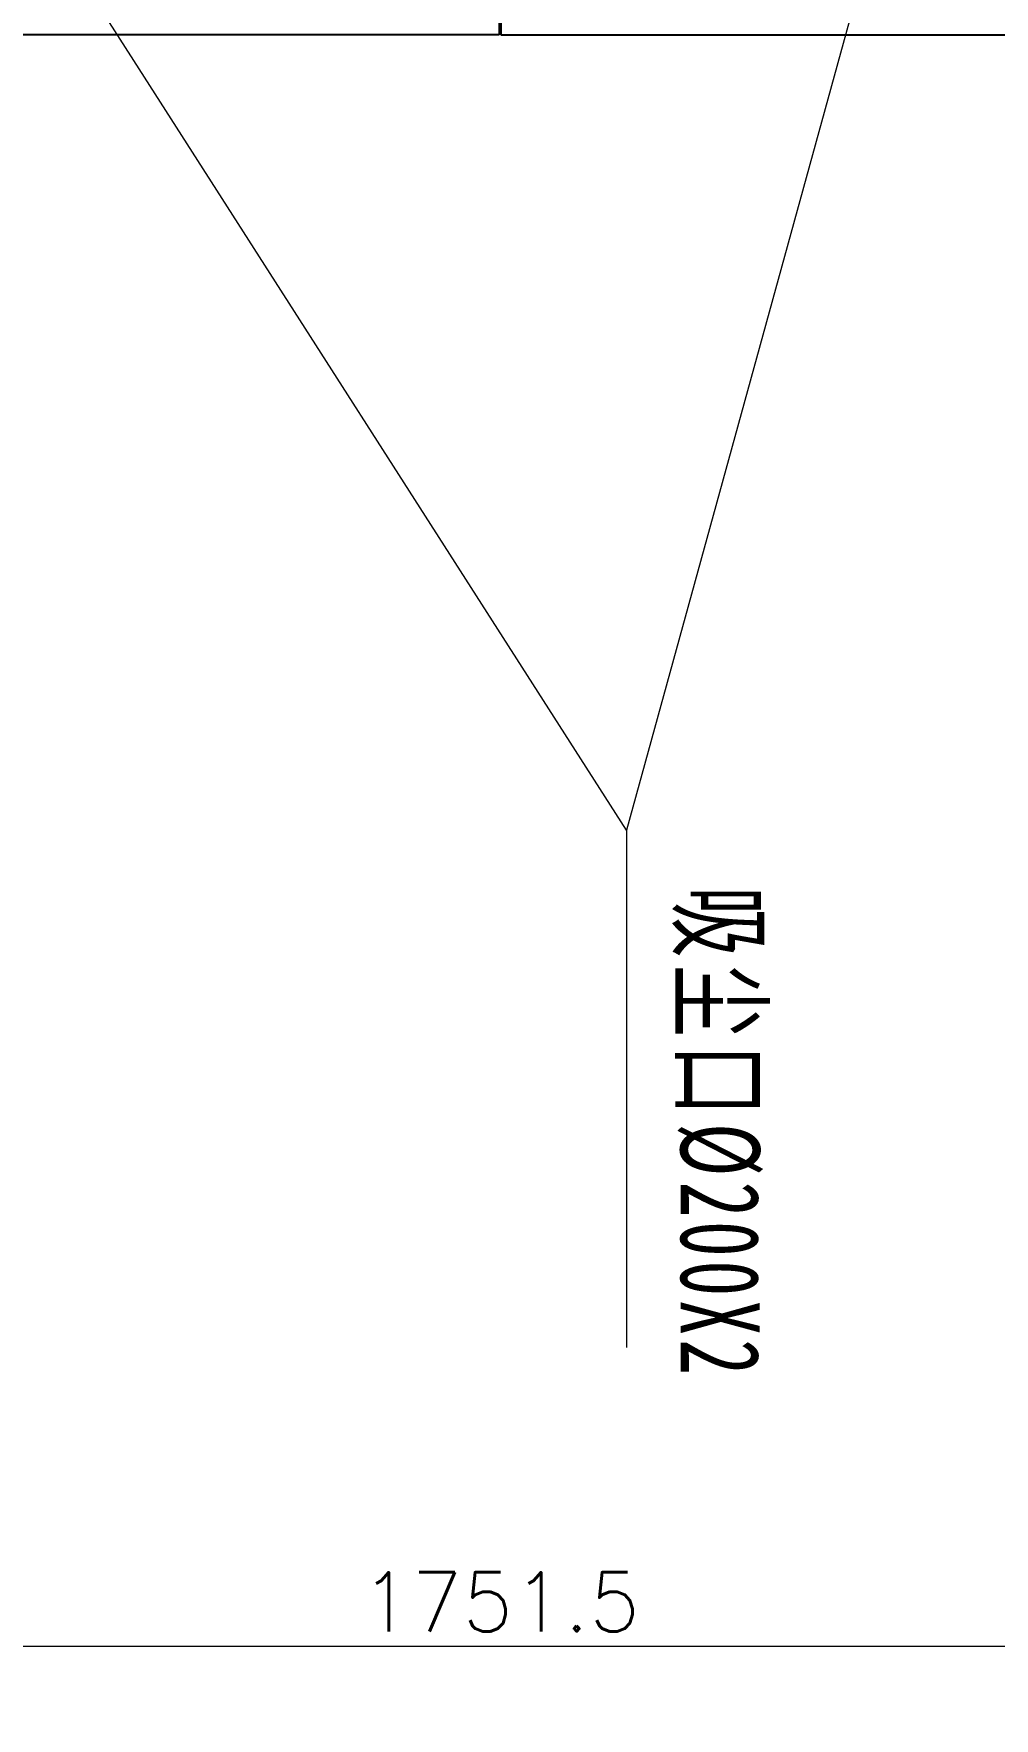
# Model space of a CAD drawing. Header units: millimetres. Extents: x 17243 to 30056, y 9468 to 18529.
# Drawn here: x 23119 to 24335, y 11335 to 13468 of the extents above; entities that cross this region are included whole.
import ezdxf

# ---------------------------------------------------------------- set-up
doc = ezdxf.new("R2010")
doc.units = ezdxf.units.MM
doc.layers.get('0').update_dxf_attribs({"lineweight": 18})
doc.layers.add('尺寸线层', color=3, linetype='Continuous', lineweight=18)
doc.layers.add('细实线层', color=7, linetype='Continuous', lineweight=18)
doc.styles.get("Standard").update_dxf_attribs({"font": 'txt.shx'})
doc.styles.add('标准', font='', dxfattribs={"width": 0.667})
doc.styles.get('标准').set_extended_font_data('宋体')
doc.dimstyles.new('ISO-25', dxfattribs={"dimscale": 30, "dimtxt": 2.5, "dimasz": 2.5, "dimexe": 1.25, "dimexo": 0.625, "dimtad": 1, "dimdsep": 46, "dimtxsty": 'Standard', "dimcen": 2.5, "dimdle": 5, "dimadec": 0, "dimazin": 0, "dimtfac": 1, "dimtdec": 0, "dimtmove": 0, "dimatfit": 3, "dimfxl": 0, "dimarcsym": 0})

# ---------------------------------------------------------------- blocks, each defined once
blk = doc.blocks.new('*X18')
at = {"layer": '尺寸线层', "linetype": 'Continuous'}
for points in [[(22834.3, 11426.2), (22909.3, 11438.7), (22909.3, 11413.7)], [(24585.8, 11426.2), (24510.8, 11438.7), (24510.8, 11413.7)]]:
    blk.add_hatch(color=0, dxfattribs=at).paths.add_polyline_path(points, flags=0)
at = {"layer": '尺寸线层', "color": 0, "linetype": 'Continuous'}
for p, q in [((22834.3, 11868), (22834.3, 11388.7)), ((24585.8, 11853.6), (24585.8, 11388.7)), ((22834.3, 11426.2), (24585.8, 11426.2))]:
    blk.add_line(p, q, dxfattribs=at)
at = {"layer": '尺寸线层', "color": 0, "insert": (23710, 11482.5), "char_height": 75, "width": 450, "attachment_point": 5}
blk.add_mtext('1751.5', dxfattribs=at)
blk = doc.blocks.new('*X19')
at = {"layer": '尺寸线层', "linetype": 'Continuous'}
for points in [[(22334.3, 11218.7), (22409.3, 11231.2), (22409.3, 11206.2)], [(25085.8, 11218.7), (25010.8, 11231.2), (25010.8, 11206.2)]]:
    blk.add_hatch(color=0, dxfattribs=at).paths.add_polyline_path(points, flags=0)
at = {"layer": '尺寸线层', "color": 0, "linetype": 'Continuous'}
for p, q in [((25085.8, 11842.9), (25085.8, 11181.2)), ((22334.3, 11760.3), (22334.3, 11181.2)), ((22334.3, 11218.7), (25085.8, 11218.7))]:
    blk.add_line(p, q, dxfattribs=at)
at = {"layer": '尺寸线层', "color": 0, "insert": (23710, 11275), "char_height": 75, "width": 482.143, "attachment_point": 5}
blk.add_mtext('2751.5', dxfattribs=at)

msp = doc.modelspace()

# ---------------------------------------------------------------- linework, layer by layer
at = {"color": 7, "linetype": 'Continuous', "lineweight": 25}
for p, q in [((23708.288, 13521.605), (23708.288, 13466.605)), ((23710.288, 13521.605), (23710.288, 13466.605)), ((23708.288, 13466.605), (21463.288, 13466.605)), ((23710.288, 13466.605), (25955.288, 13466.605))]:
    msp.add_line(p, q, dxfattribs=at)
at = {"layer": '细实线层', "color": 6}
for p, q in [((24363.47, 14253.197), (23869.605, 12459.669)), ((23869.605, 12459.669), (22750.083, 14208.401)), ((23869.605, 12459.669), (23869.605, 11804.558))]:
    msp.add_line(p, q, dxfattribs=at)

# ---------------------------------------------------------------- texts
at = {"layer": '尺寸线层', "insert": (24038.321, 12389.016), "char_height": 100, "width": 1591.51744, "attachment_point": 1, "rotation": 270, "style": '标准'}
msp.add_mtext('\\T1.1;吸尘口%%C200X2', dxfattribs=at)

# ---------------------------------------------------------------- dimensions: what is measured, and where the dimension line sits
at = {"layer": '尺寸线层'}
for base, p1, p2, picture, middle in [((24585.788, 11426.226), (22834.288, 11886.71), (24585.788, 11872.399), '*X18', (23710.038, 11482.476)), ((25085.788, 11218.747), (22334.288, 11779.049), (25085.788, 11861.629), '*X19', (23710.038, 11274.997))]:
    dim = msp.add_linear_dim(base=base, p1=p1, p2=p2, angle=180, dimstyle='ISO-25', override={"dimsah": 1, "dimtfill": 1, "dimtolj": 1, "dimtzin": 8}, dxfattribs=at)
    dim.commit()
    dim.dimension.update_dxf_attribs({"geometry": picture, "text_midpoint": middle})

doc.saveas('drawing.dxf')
